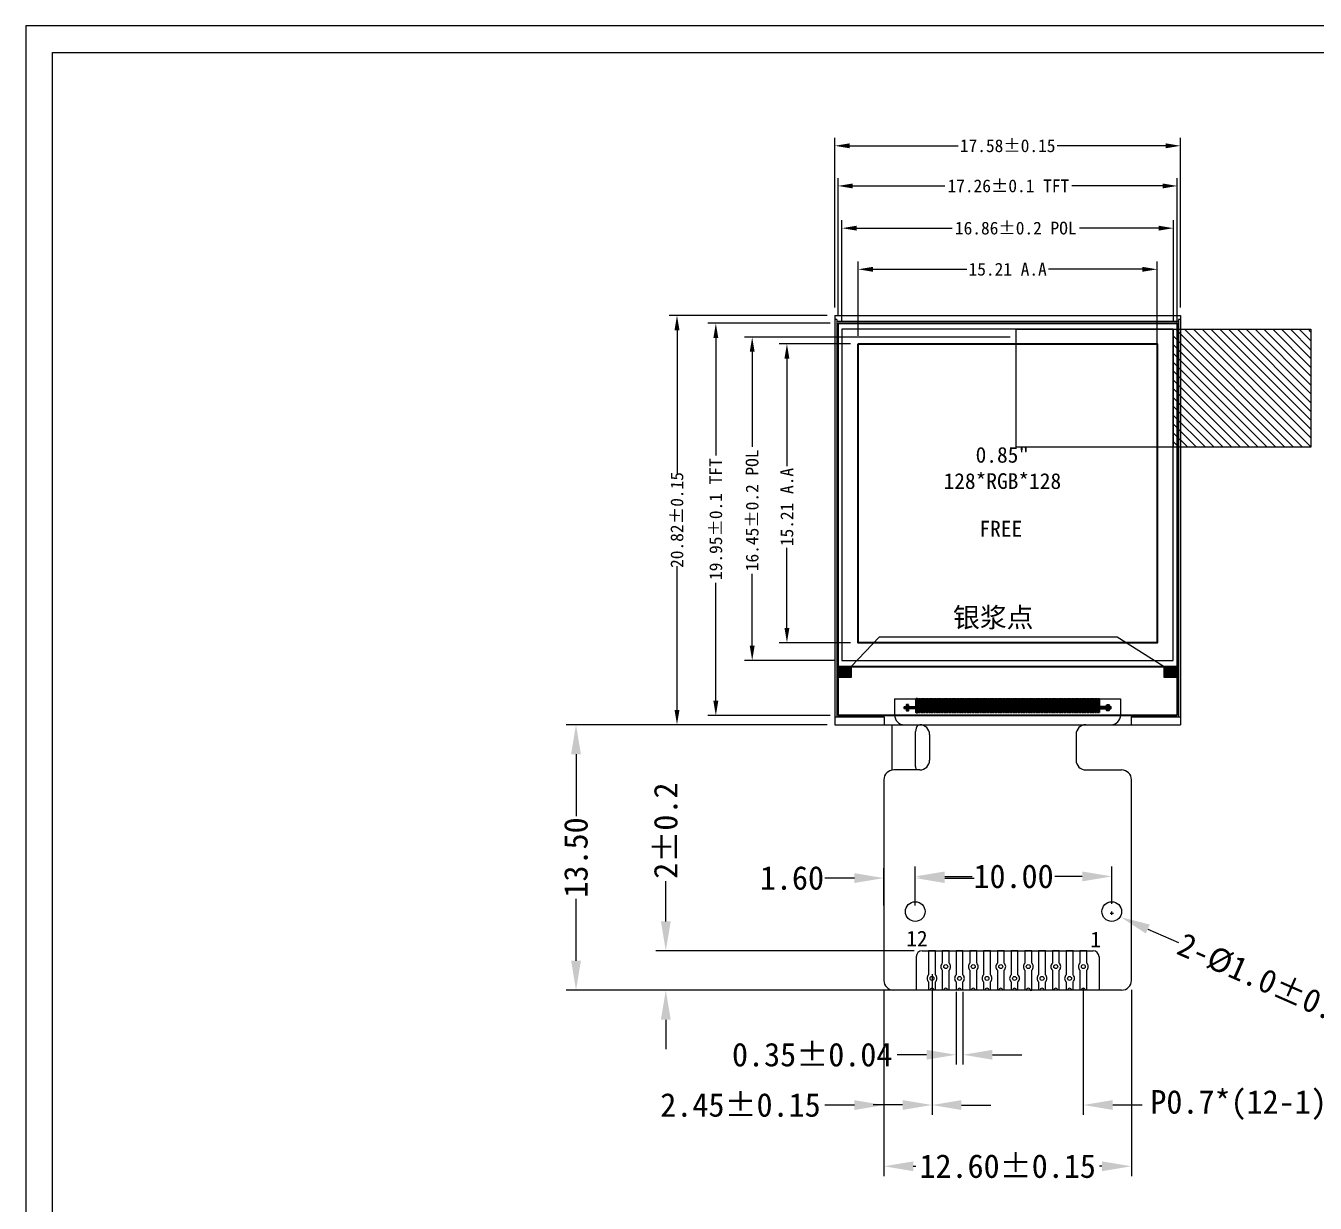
# Model space of a CAD drawing. Header units: millimetres. Extents: x 1551 to 1715, y -93 to 16.
# Drawn here: x 1551.4 to 1617, y -44.2 to 15.7 of the extents above; entities that cross this region are included whole.
import ezdxf

# ---------------------------------------------------------------- set-up
doc = ezdxf.new("R2010")
doc.units = ezdxf.units.MM
for name, color, linetype, lineweight in [('BEZEL', 4, 'Continuous', 20), ('FPC', 40, 'Continuous', 20), ('OBJ-DIM', 2, 'Continuous', 15)]:
    doc.layers.add(name, color=color, linetype=linetype, lineweight=lineweight)
doc.layers.add('DIM', color=120, linetype='Continuous')
doc.layers.add('Frame', color=7, linetype='Continuous')
doc.styles.add('宋体', font='')
doc.styles.get('宋体').set_extended_font_data('SimSun')
doc.dimstyles.new('ISO-25$0', dxfattribs={"dimscale": 0.5, "dimtxt": 2, "dimasz": 2, "dimexe": 0.8, "dimexo": 0.8, "dimtad": 0, "dimrnd": 0.01, "dimzin": 9, "dimdsep": 46, "dimtxsty": 'Standard', "dimcen": 2.5, "dimadec": 0, "dimazin": 2, "dimtfac": 1, "dimtofl": 0, "dimtmove": 0, "dimatfit": 0, "dimfxl": 1, "dimlwd": 13, "dimlwe": 13, "dimarcsym": 0})
doc.dimstyles.new('标准', dxfattribs={"dimtxt": 1.8, "dimasz": 1.5, "dimexe": 0.5, "dimexo": 0.4, "dimgap": 0.1, "dimtad": 1, "dimzin": 1, "dimdsep": 46, "dimtxsty": '宋体', "dimblk": 'CLOSEDBLANK', "dimcen": 0.09, "dimclrd": 96, "dimclre": 96, "dimclrt": 3, "dimadec": 0, "dimazin": 0, "dimtfac": 1, "dimtofl": 0, "dimtmove": 0, "dimatfit": 1, "dimldrblk": 'CLOSEDBLANK', "dimfxl": 1, "dimtolj": 1, "dimlwd": 0, "dimlwe": 0, "dimarcsym": 0})

# ---------------------------------------------------------------- blocks, each defined once
blk = doc.blocks.new('*D1')
at = {"lineweight": 13, "transparency": 16777216}
for p, q in [((1592.282, 0.541), (1586.063, 0.541)), ((1592.282, -19.409), (1586.063, -19.409))]:
    blk.add_line(p, q, dxfattribs=at)
at = {"lineweight": 0, "transparency": 16777216}
for p, q in [((1586.463, -0.209), (1586.463, -6.186)), ((1586.463, -18.659), (1586.463, -12.655))]:
    blk.add_line(p, q, dxfattribs=at)
at = {"transparency": 16777216}
for points in [[(1586.588, -0.209), (1586.338, -0.209), (1586.463, 0.541)], [(1586.338, -18.659), (1586.588, -18.659), (1586.463, -19.409)]]:
    blk.add_solid(points, dxfattribs=at)
at = {"layer": 'DEFPOINTS', "color": 0, "transparency": 16777216}
for p in [(1592.682, 0.541), (1586.463, -19.409), (1592.682, -19.409)]:
    blk.add_point(p, dxfattribs=at)
at = {"lineweight": 0, "transparency": 16777216, "insert": (1586.463, -9.42), "char_height": 0.65, "attachment_point": 5, "rotation": 90, "style": '宋体'}
blk.add_mtext('19.95%%P0.1 TFT', dxfattribs=at)
blk = doc.blocks.new('*D2')
at = {"lineweight": 13, "transparency": 16777216}
for p, q in [((1592.682, 0.941), (1592.682, 7.928)), ((1609.942, 0.541), (1609.942, 7.928))]:
    blk.add_line(p, q, dxfattribs=at)
at = {"lineweight": 0, "transparency": 16777216}
for p, q in [((1593.432, 7.528), (1598.112, 7.528)), ((1609.192, 7.528), (1604.581, 7.528))]:
    blk.add_line(p, q, dxfattribs=at)
at = {"transparency": 16777216}
for points in [[(1593.432, 7.653), (1593.432, 7.403), (1592.682, 7.528)], [(1609.192, 7.403), (1609.192, 7.653), (1609.942, 7.528)]]:
    blk.add_solid(points, dxfattribs=at)
at = {"layer": 'DEFPOINTS', "color": 0, "transparency": 16777216}
for p in [(1609.942, 7.528), (1592.682, 0.541), (1609.942, 0.141)]:
    blk.add_point(p, dxfattribs=at)
at = {"lineweight": 0, "transparency": 16777216, "insert": (1601.346, 7.528), "char_height": 0.65, "attachment_point": 5, "style": '宋体'}
blk.add_mtext('17.26%%P0.1 TFT', dxfattribs=at)
blk = doc.blocks.new('*D5')
at = {"lineweight": 13, "transparency": 16777216}
for p, q in [((1592.882, 0.641), (1592.882, 5.779)), ((1609.742, 0.641), (1609.742, 5.779))]:
    blk.add_line(p, q, dxfattribs=at)
at = {"lineweight": 0, "transparency": 16777216}
for p, q in [((1593.632, 5.379), (1598.488, 5.379)), ((1608.992, 5.379), (1604.961, 5.379))]:
    blk.add_line(p, q, dxfattribs=at)
at = {"transparency": 16777216}
for points in [[(1593.632, 5.504), (1593.632, 5.254), (1592.882, 5.379)], [(1608.992, 5.254), (1608.992, 5.504), (1609.742, 5.379)]]:
    blk.add_solid(points, dxfattribs=at)
at = {"layer": 'DEFPOINTS', "color": 0, "transparency": 16777216}
for p in [(1609.742, 5.379), (1592.882, 0.241), (1609.742, 0.241)]:
    blk.add_point(p, dxfattribs=at)
at = {"lineweight": 0, "transparency": 16777216, "insert": (1601.724, 5.379), "char_height": 0.65, "attachment_point": 5, "style": '宋体'}
blk.add_mtext('16.86%%p0.2 POL', dxfattribs=at)
blk = doc.blocks.new('*D6')
at = {"lineweight": 13, "transparency": 16777216}
for p, q in [((1601.446, -0.159), (1587.913, -0.159)), ((1592.482, -16.609), (1587.913, -16.609))]:
    blk.add_line(p, q, dxfattribs=at)
at = {"lineweight": 0, "transparency": 16777216}
for p, q in [((1588.313, -0.909), (1588.313, -5.737)), ((1588.313, -15.859), (1588.313, -12.21))]:
    blk.add_line(p, q, dxfattribs=at)
at = {"transparency": 16777216}
for points in [[(1588.438, -0.909), (1588.188, -0.909), (1588.313, -0.159)], [(1588.188, -15.859), (1588.438, -15.859), (1588.313, -16.609)]]:
    blk.add_solid(points, dxfattribs=at)
at = {"layer": 'DEFPOINTS', "color": 0, "transparency": 16777216}
for p in [(1601.846, -0.159), (1588.313, -16.609), (1592.882, -16.609)]:
    blk.add_point(p, dxfattribs=at)
at = {"lineweight": 0, "transparency": 16777216, "insert": (1588.313, -8.973), "char_height": 0.65, "attachment_point": 5, "rotation": 90, "style": '宋体'}
blk.add_mtext('16.45%%P0.2 POL', dxfattribs=at)
blk = doc.blocks.new('*D8')
at = {"lineweight": 13, "transparency": 16777216}
for p, q in [((1593.308, -0.503), (1589.681, -0.503)), ((1593.308, -15.709), (1589.681, -15.709))]:
    blk.add_line(p, q, dxfattribs=at)
at = {"lineweight": 0, "transparency": 16777216}
for p, q in [((1590.081, -1.253), (1590.081, -6.725)), ((1590.081, -14.959), (1590.081, -10.884))]:
    blk.add_line(p, q, dxfattribs=at)
at = {"transparency": 16777216}
for points in [[(1590.206, -1.253), (1589.956, -1.253), (1590.081, -0.503)], [(1589.956, -14.959), (1590.206, -14.959), (1590.081, -15.709)]]:
    blk.add_solid(points, dxfattribs=at)
at = {"layer": 'DEFPOINTS', "color": 0, "transparency": 16777216}
for p in [(1590.081, -0.503), (1593.708, -0.503), (1593.708, -15.709)]:
    blk.add_point(p, dxfattribs=at)
at = {"lineweight": 0, "transparency": 16777216, "insert": (1590.081, -8.804), "char_height": 0.65, "attachment_point": 5, "rotation": 90, "style": '宋体'}
blk.add_mtext('15.21 A.A', dxfattribs=at)
blk = doc.blocks.new('*D9')
at = {"lineweight": 13, "transparency": 16777216}
for p, q in [((1593.708, -0.103), (1593.708, 3.687)), ((1608.915, -0.503), (1608.915, 3.687))]:
    blk.add_line(p, q, dxfattribs=at)
at = {"lineweight": 0, "transparency": 16777216}
for p, q in [((1594.458, 3.287), (1599.232, 3.287)), ((1608.165, 3.287), (1603.392, 3.287))]:
    blk.add_line(p, q, dxfattribs=at)
at = {"transparency": 16777216}
for points in [[(1594.458, 3.412), (1594.458, 3.162), (1593.708, 3.287)], [(1608.165, 3.162), (1608.165, 3.412), (1608.915, 3.287)]]:
    blk.add_solid(points, dxfattribs=at)
at = {"layer": 'DEFPOINTS', "color": 0, "transparency": 16777216}
for p in [(1608.915, 3.287), (1593.708, -0.503), (1608.915, -0.903)]:
    blk.add_point(p, dxfattribs=at)
at = {"lineweight": 0, "transparency": 16777216, "insert": (1601.312, 3.287), "char_height": 0.65, "attachment_point": 5, "style": '宋体'}
blk.add_mtext('15.21 A.A', dxfattribs=at)
blk = doc.blocks.new('*D26')
at = {"lineweight": 13, "transparency": 16777216}
for p, q in [((1592.522, 1.341), (1592.522, 9.969)), ((1610.102, 1.341), (1610.102, 9.969))]:
    blk.add_line(p, q, dxfattribs=at)
at = {"lineweight": 0, "transparency": 16777216}
for p, q in [((1593.272, 9.569), (1598.787, 9.569)), ((1609.352, 9.569), (1603.836, 9.569))]:
    blk.add_line(p, q, dxfattribs=at)
at = {"transparency": 16777216}
for points in [[(1593.272, 9.694), (1593.272, 9.444), (1592.522, 9.569)], [(1609.352, 9.444), (1609.352, 9.694), (1610.102, 9.569)]]:
    blk.add_solid(points, dxfattribs=at)
at = {"layer": 'DEFPOINTS', "color": 0, "transparency": 16777216}
for p in [(1610.102, 9.569), (1592.522, 0.941), (1610.102, 0.941)]:
    blk.add_point(p, dxfattribs=at)
at = {"lineweight": 0, "transparency": 16777216, "insert": (1601.312, 9.569), "char_height": 0.65, "attachment_point": 5, "style": '宋体'}
blk.add_mtext('17.58%%P0.15', dxfattribs=at)
blk = doc.blocks.new('*D27')
at = {"lineweight": 13, "transparency": 16777216}
for p, q in [((1592.122, 0.941), (1584.087, 0.941)), ((1592.122, -19.879), (1584.087, -19.879))]:
    blk.add_line(p, q, dxfattribs=at)
at = {"lineweight": 0, "transparency": 16777216}
for p, q in [((1584.487, 0.191), (1584.487, -7.126)), ((1584.487, -19.129), (1584.487, -11.812))]:
    blk.add_line(p, q, dxfattribs=at)
at = {"transparency": 16777216}
for points in [[(1584.612, 0.191), (1584.362, 0.191), (1584.487, 0.941)], [(1584.362, -19.129), (1584.612, -19.129), (1584.487, -19.879)]]:
    blk.add_solid(points, dxfattribs=at)
at = {"layer": 'DEFPOINTS', "color": 0, "transparency": 16777216}
for p in [(1592.522, 0.941), (1584.487, -19.879), (1592.522, -19.879)]:
    blk.add_point(p, dxfattribs=at)
at = {"lineweight": 0, "transparency": 16777216, "insert": (1584.487, -9.469), "char_height": 0.65, "attachment_point": 5, "rotation": 90, "style": '宋体'}
blk.add_mtext('20.82{\\Ftxt|c0;\\Q3;%%P0.15}', dxfattribs=at)
blk = doc.blocks.new('A$C2CD672AE')
at = {"color": 6}
blk.add_lwpolyline([(1.027, 18.906), (16.233, 18.906), (16.233, 3.7), (1.027, 3.7)], close=True, dxfattribs=at)
for points in [[(4.05, 0.15), (3.98, 0.15), (3.98, 0.85), (4.05, 0.85)], [(3.98, 0.15), (4.05, 0.15), (4.05, 0.85), (3.98, 0.85)], [(4.18, 0.15), (4.11, 0.15), (4.11, 0.85), (4.18, 0.85)], [(4.31, 0.15), (4.24, 0.15), (4.24, 0.85), (4.31, 0.85)], [(4.44, 0.15), (4.37, 0.15), (4.37, 0.85), (4.44, 0.85)], [(4.57, 0.15), (4.5, 0.15), (4.5, 0.85), (4.57, 0.85)], [(4.7, 0.15), (4.63, 0.15), (4.63, 0.85), (4.7, 0.85)], [(4.83, 0.15), (4.76, 0.15), (4.76, 0.85), (4.83, 0.85)], [(4.96, 0.15), (4.89, 0.15), (4.89, 0.85), (4.96, 0.85)], [(5.09, 0.15), (5.02, 0.15), (5.02, 0.85), (5.09, 0.85)], [(5.22, 0.15), (5.15, 0.15), (5.15, 0.85), (5.22, 0.85)], [(5.35, 0.15), (5.28, 0.15), (5.28, 0.85), (5.35, 0.85)], [(5.48, 0.15), (5.41, 0.15), (5.41, 0.85), (5.48, 0.85)], [(5.61, 0.15), (5.54, 0.15), (5.54, 0.85), (5.61, 0.85)], [(5.74, 0.15), (5.67, 0.15), (5.67, 0.85), (5.74, 0.85)], [(5.87, 0.15), (5.8, 0.15), (5.8, 0.85), (5.87, 0.85)], [(6, 0.15), (5.93, 0.15), (5.93, 0.85), (6, 0.85)], [(6.13, 0.15), (6.06, 0.15), (6.06, 0.85), (6.13, 0.85)], [(6.26, 0.15), (6.19, 0.15), (6.19, 0.85), (6.26, 0.85)], [(6.39, 0.15), (6.32, 0.15), (6.32, 0.85), (6.39, 0.85)], [(6.52, 0.15), (6.45, 0.15), (6.45, 0.85), (6.52, 0.85)], [(6.65, 0.15), (6.58, 0.15), (6.58, 0.85), (6.65, 0.85)], [(6.78, 0.15), (6.71, 0.15), (6.71, 0.85), (6.78, 0.85)], [(6.91, 0.15), (6.84, 0.15), (6.84, 0.85), (6.91, 0.85)], [(7.04, 0.15), (6.97, 0.15), (6.97, 0.85), (7.04, 0.85)], [(7.17, 0.15), (7.1, 0.15), (7.1, 0.85), (7.17, 0.85)], [(7.3, 0.15), (7.23, 0.15), (7.23, 0.85), (7.3, 0.85)], [(7.43, 0.15), (7.36, 0.15), (7.36, 0.85), (7.43, 0.85)], [(7.56, 0.15), (7.49, 0.15), (7.49, 0.85), (7.56, 0.85)], [(7.69, 0.15), (7.62, 0.15), (7.62, 0.85), (7.69, 0.85)], [(7.82, 0.15), (7.75, 0.15), (7.75, 0.85), (7.82, 0.85)], [(7.95, 0.15), (7.88, 0.15), (7.88, 0.85), (7.95, 0.85)], [(8.08, 0.15), (8.01, 0.15), (8.01, 0.85), (8.08, 0.85)], [(8.21, 0.15), (8.14, 0.15), (8.14, 0.85), (8.21, 0.85)], [(8.34, 0.15), (8.27, 0.15), (8.27, 0.85), (8.34, 0.85)], [(8.47, 0.15), (8.4, 0.15), (8.4, 0.85), (8.47, 0.85)], [(8.6, 0.15), (8.53, 0.15), (8.53, 0.85), (8.6, 0.85)], [(8.73, 0.15), (8.66, 0.15), (8.66, 0.85), (8.73, 0.85)], [(8.86, 0.15), (8.79, 0.15), (8.79, 0.85), (8.86, 0.85)], [(8.99, 0.15), (8.92, 0.15), (8.92, 0.85), (8.99, 0.85)], [(9.12, 0.15), (9.05, 0.15), (9.05, 0.85), (9.12, 0.85)], [(9.25, 0.15), (9.18, 0.15), (9.18, 0.85), (9.25, 0.85)], [(9.38, 0.15), (9.31, 0.15), (9.31, 0.85), (9.38, 0.85)], [(9.51, 0.15), (9.44, 0.15), (9.44, 0.85), (9.51, 0.85)], [(9.64, 0.15), (9.57, 0.15), (9.57, 0.85), (9.64, 0.85)], [(9.77, 0.15), (9.7, 0.15), (9.7, 0.85), (9.77, 0.85)], [(9.9, 0.15), (9.83, 0.15), (9.83, 0.85), (9.9, 0.85)], [(10.03, 0.15), (9.96, 0.15), (9.96, 0.85), (10.03, 0.85)], [(10.16, 0.15), (10.09, 0.15), (10.09, 0.85), (10.16, 0.85)], [(10.29, 0.15), (10.22, 0.15), (10.22, 0.85), (10.29, 0.85)], [(10.42, 0.15), (10.35, 0.15), (10.35, 0.85), (10.42, 0.85)], [(10.55, 0.15), (10.48, 0.15), (10.48, 0.85), (10.55, 0.85)], [(10.68, 0.15), (10.61, 0.15), (10.61, 0.85), (10.68, 0.85)], [(10.81, 0.15), (10.74, 0.15), (10.74, 0.85), (10.81, 0.85)], [(10.94, 0.15), (10.87, 0.15), (10.87, 0.85), (10.94, 0.85)], [(11.07, 0.15), (11, 0.15), (11, 0.85), (11.07, 0.85)], [(11.2, 0.15), (11.13, 0.15), (11.13, 0.85), (11.2, 0.85)], [(11.33, 0.15), (11.26, 0.15), (11.26, 0.85), (11.33, 0.85)], [(11.46, 0.15), (11.39, 0.15), (11.39, 0.85), (11.46, 0.85)], [(11.59, 0.15), (11.52, 0.15), (11.52, 0.85), (11.59, 0.85)], [(11.72, 0.15), (11.65, 0.15), (11.65, 0.85), (11.72, 0.85)], [(11.85, 0.15), (11.78, 0.15), (11.78, 0.85), (11.85, 0.85)], [(11.98, 0.15), (11.91, 0.15), (11.91, 0.85), (11.98, 0.85)], [(12.11, 0.15), (12.04, 0.15), (12.04, 0.85), (12.11, 0.85)], [(12.24, 0.15), (12.17, 0.15), (12.17, 0.85), (12.24, 0.85)], [(12.37, 0.15), (12.3, 0.15), (12.3, 0.85), (12.37, 0.85)], [(12.5, 0.15), (12.43, 0.15), (12.43, 0.85), (12.5, 0.85)], [(12.63, 0.15), (12.56, 0.15), (12.56, 0.85), (12.63, 0.85)], [(12.76, 0.15), (12.69, 0.15), (12.69, 0.85), (12.76, 0.85)], [(12.89, 0.15), (12.82, 0.15), (12.82, 0.85), (12.89, 0.85)], [(13.02, 0.15), (12.95, 0.15), (12.95, 0.85), (13.02, 0.85)], [(13.15, 0.15), (13.08, 0.15), (13.08, 0.85), (13.15, 0.85)], [(13.28, 0.15), (13.21, 0.15), (13.21, 0.85), (13.28, 0.85)], [(3.98, 0.35), (3.38, 0.35), (3.38, 0.45), (3.98, 0.45)], [(3.58, 0.55), (3.48, 0.55), (3.48, 0.25), (3.58, 0.25)], [(13.28, 0.35), (13.88, 0.35), (13.88, 0.45), (13.28, 0.45)], [(13.68, 0.55), (13.78, 0.55), (13.78, 0.25), (13.68, 0.25)]]:
    blk.add_lwpolyline(points, close=True)
at = {"layer": 'DIM'}
for p, q in [((0, 19.95), (17.26, 19.95)), ((0, 0), (0, 19.95)), ((17.26, 19.95), (17.26, 0)), ((0, 2.5), (17.26, 2.5)), ((17.26, 0), (0, 0))]:
    blk.add_line(p, q, dxfattribs=at)
at = {"color": 4, "char_height": 2, "attachment_point": 1, "style": '宋体'}
for s, insert, width in [('{\\H0.4x;   0.85" \\P128*RGB*128}', (5.367, 13.66), 8.19158), ('{\\H0.4x;FREE}', (7.193, 9.904), 3.13993)]:
    blk.add_mtext(s, dxfattribs=dict(at, insert=insert, width=width))
blk = doc.blocks.new('*D29')
at = {"lineweight": 0, "transparency": 16777216}
for p, q in [((1595.012, -33.364), (1595.012, -42.836)), ((1607.612, -33.364), (1607.612, -42.836)), ((1596.512, -42.336), (1596.643, -42.336)), ((1606.112, -42.336), (1605.98, -42.336))]:
    blk.add_line(p, q, dxfattribs=at)
at = {"transparency": 16777216}
for points in [[(1596.512, -42.086), (1596.512, -42.586), (1595.012, -42.336)], [(1606.112, -42.586), (1606.112, -42.086), (1607.612, -42.336)]]:
    blk.add_solid(points, dxfattribs=at)
at = {"layer": 'DEFPOINTS', "color": 0, "transparency": 16777216}
for p in [(1595.012, -32.964), (1607.612, -32.964), (1607.612, -42.336)]:
    blk.add_point(p, dxfattribs=at)
at = {"lineweight": 0, "transparency": 16777216, "insert": (1601.312, -42.336), "char_height": 1.2, "attachment_point": 5, "style": '宋体'}
blk.add_mtext('\\A1;12.60%%p0.15', dxfattribs=at)
blk = doc.blocks.new('_ClosedBlank')
at = {"color": 0, "linetype": 'ByBlock', "lineweight": -2}
for p, q in [((-1, 0.167), (0, 0)), ((-1, 0.167), (-1, -0.167)), ((0, 0), (-1, -0.167))]:
    blk.add_line(p, q, dxfattribs=at)
blk = doc.blocks.new('*D30')
at = {"lineweight": 0, "transparency": 16777216}
for p, q in [((1595.012, -33.364), (1595.012, -39.723)), ((1597.462, -33.264), (1597.462, -39.723)), ((1593.512, -39.223), (1592.012, -39.223)), ((1598.962, -39.223), (1600.462, -39.223))]:
    blk.add_line(p, q, dxfattribs=at)
at = {"transparency": 16777216}
for points in [[(1593.512, -39.473), (1593.512, -38.973), (1595.012, -39.223)], [(1598.962, -38.973), (1598.962, -39.473), (1597.462, -39.223)]]:
    blk.add_solid(points, dxfattribs=at)
at = {"layer": 'DEFPOINTS', "color": 0, "transparency": 16777216}
for p in [(1595.012, -32.964), (1597.462, -32.864), (1597.462, -39.223)]:
    blk.add_point(p, dxfattribs=at)
at = {"lineweight": 0, "transparency": 16777216, "insert": (1587.718, -39.223), "char_height": 1.2, "attachment_point": 5, "style": '宋体'}
blk.add_mtext('\\A1;2.45%%p0.15', dxfattribs=at)
blk = doc.blocks.new('*D31')
at = {"lineweight": 0, "transparency": 16777216}
for p, q in [((1598.687, -33.464), (1598.687, -37.164)), ((1599.037, -33.464), (1599.037, -37.164)), ((1597.187, -36.664), (1595.687, -36.664)), ((1600.537, -36.664), (1602.037, -36.664))]:
    blk.add_line(p, q, dxfattribs=at)
at = {"transparency": 16777216}
for points in [[(1597.187, -36.914), (1597.187, -36.414), (1598.687, -36.664)], [(1600.537, -36.414), (1600.537, -36.914), (1599.037, -36.664)]]:
    blk.add_solid(points, dxfattribs=at)
at = {"layer": 'DEFPOINTS', "color": 0, "transparency": 16777216}
for p in [(1598.687, -33.064), (1599.037, -33.064), (1599.037, -36.664)]:
    blk.add_point(p, dxfattribs=at)
at = {"lineweight": 0, "transparency": 16777216, "insert": (1591.367, -36.664), "char_height": 1.2, "attachment_point": 5, "style": '宋体'}
blk.add_mtext('\\A1;0.35%%p0.04', dxfattribs=at)
blk = doc.blocks.new('*D32')
at = {"color": 4, "lineweight": 0, "transparency": 16777216}
for p, q in [((1606.521, -29.464), (1606.701, -29.464)), ((1606.611, -29.554), (1606.611, -29.374))]:
    blk.add_line(p, q, dxfattribs=at)
at = {"lineweight": 0, "transparency": 16777216}
blk.add_line((1608.443, -30.268), (1610.012, -30.957), dxfattribs=at)
at = {"transparency": 16777216}
blk.add_solid([(1608.543, -30.039), (1608.342, -30.497), (1607.069, -29.665)], dxfattribs=at)
at = {"layer": 'DEFPOINTS', "color": 0, "transparency": 16777216}
for p in [(1606.153, -29.263), (1607.069, -29.665)]:
    blk.add_point(p, dxfattribs=at)
at = {"lineweight": 0, "transparency": 16777216, "insert": (1614.73, -33.027), "char_height": 1.2, "attachment_point": 5, "rotation": 336.30486, "style": '宋体'}
blk.add_mtext('\\A1;2-%%c1.0%%p0.05', dxfattribs=at)
blk = doc.blocks.new('*D33')
at = {"lineweight": 0, "transparency": 16777216}
for p, q in [((1597.462, -32.564), (1597.462, -39.719)), ((1605.162, -33.264), (1605.162, -39.719)), ((1595.962, -39.219), (1594.462, -39.219)), ((1606.662, -39.219), (1608.162, -39.219))]:
    blk.add_line(p, q, dxfattribs=at)
at = {"transparency": 16777216}
for points in [[(1595.962, -39.469), (1595.962, -38.969), (1597.462, -39.219)], [(1606.662, -38.969), (1606.662, -39.469), (1605.162, -39.219)]]:
    blk.add_solid(points, dxfattribs=at)
at = {"layer": 'DEFPOINTS', "color": 0, "transparency": 16777216}
for p in [(1597.462, -32.164), (1605.162, -32.864), (1605.162, -39.219)]:
    blk.add_point(p, dxfattribs=at)
at = {"lineweight": 0, "transparency": 16777216, "insert": (1616.735, -39.219), "char_height": 1.2, "attachment_point": 5, "style": '宋体'}
blk.add_mtext('\\A1;P0.7*(12-1)=7.7%%p0.1', dxfattribs=at)
blk = doc.blocks.new('*D34')
at = {"lineweight": 0, "transparency": 16777216}
for p, q in [((1596.611, -28.979), (1596.611, -27.092)), ((1606.611, -28.979), (1606.611, -27.092)), ((1598.111, -27.592), (1599.507, -27.592)), ((1605.111, -27.592), (1603.716, -27.592))]:
    blk.add_line(p, q, dxfattribs=at)
at = {"transparency": 16777216}
for points in [[(1598.111, -27.342), (1598.111, -27.842), (1596.611, -27.592)], [(1605.111, -27.842), (1605.111, -27.342), (1606.611, -27.592)]]:
    blk.add_solid(points, dxfattribs=at)
at = {"layer": 'DEFPOINTS', "color": 0, "transparency": 16777216}
for p in [(1606.611, -27.592), (1596.611, -29.379), (1606.611, -29.379)]:
    blk.add_point(p, dxfattribs=at)
at = {"lineweight": 0, "transparency": 16777216, "insert": (1601.611, -27.592), "char_height": 1.2, "attachment_point": 5, "style": '宋体'}
blk.add_mtext('\\A1;10.00', dxfattribs=at)
blk = doc.blocks.new('*D35')
at = {"lineweight": 0, "transparency": 16777216}
for p, q in [((1595.012, -29.064), (1595.012, -27.177)), ((1596.611, -29.064), (1596.611, -27.177)), ((1593.512, -27.677), (1592.012, -27.677)), ((1598.111, -27.677), (1599.611, -27.677))]:
    blk.add_line(p, q, dxfattribs=at)
at = {"transparency": 16777216}
for points in [[(1593.512, -27.927), (1593.512, -27.427), (1595.012, -27.677)], [(1598.111, -27.427), (1598.111, -27.927), (1596.611, -27.677)]]:
    blk.add_solid(points, dxfattribs=at)
at = {"layer": 'DEFPOINTS', "color": 0, "transparency": 16777216}
for p in [(1595.012, -27.677), (1595.012, -29.464), (1596.611, -29.464)]:
    blk.add_point(p, dxfattribs=at)
at = {"lineweight": 0, "transparency": 16777216, "insert": (1590.336, -27.677), "char_height": 1.2, "attachment_point": 5, "style": '宋体'}
blk.add_mtext('\\A1;1.60', dxfattribs=at)
blk = doc.blocks.new('*D36')
at = {"lineweight": 0, "transparency": 16777216}
for p, q in [((1583.918, -29.879), (1583.918, -27.842)), ((1596.562, -31.379), (1583.418, -31.379)), ((1596.562, -33.379), (1583.418, -33.379)), ((1583.918, -34.879), (1583.918, -36.379))]:
    blk.add_line(p, q, dxfattribs=at)
at = {"transparency": 16777216}
for points in [[(1583.668, -29.879), (1584.168, -29.879), (1583.918, -31.379)], [(1584.168, -34.879), (1583.668, -34.879), (1583.918, -33.379)]]:
    blk.add_solid(points, dxfattribs=at)
at = {"layer": 'DEFPOINTS', "color": 0, "transparency": 16777216}
for p in [(1596.962, -31.379), (1583.918, -33.379), (1596.962, -33.379)]:
    blk.add_point(p, dxfattribs=at)
at = {"lineweight": 0, "transparency": 16777216, "insert": (1583.918, -25.265), "char_height": 1.2, "attachment_point": 5, "rotation": 90, "style": '宋体'}
blk.add_mtext('\\A1;2±0.2', dxfattribs=at)
blk = doc.blocks.new('*D37')
at = {"lineweight": 0, "transparency": 16777216}
for p, q in [((1592.122, -19.879), (1578.848, -19.879)), ((1579.348, -21.379), (1579.348, -24.525)), ((1579.348, -31.879), (1579.348, -28.734)), ((1596.062, -33.379), (1578.848, -33.379))]:
    blk.add_line(p, q, dxfattribs=at)
at = {"transparency": 16777216}
for points in [[(1579.598, -21.379), (1579.098, -21.379), (1579.348, -19.879)], [(1579.098, -31.879), (1579.598, -31.879), (1579.348, -33.379)]]:
    blk.add_solid(points, dxfattribs=at)
at = {"layer": 'DEFPOINTS', "color": 0, "transparency": 16777216}
for p in [(1592.522, -19.879), (1579.348, -33.379), (1596.462, -33.379)]:
    blk.add_point(p, dxfattribs=at)
at = {"lineweight": 0, "transparency": 16777216, "insert": (1579.348, -26.629), "char_height": 1.2, "attachment_point": 5, "rotation": 90, "style": '宋体'}
blk.add_mtext('\\A1;13.50', dxfattribs=at)

msp = doc.modelspace()

# ---------------------------------------------------------------- hatches: boundary and pattern name
at = {"lineweight": 0}
h = msp.add_hatch(dxfattribs=at)
h.set_pattern_fill('ANSI31', color=2, scale=0.1, angle=90, style=0)
h.set_pattern_definition([(135, (28.94184, -11.03934), (-0.2245064, -0.2245064), [])])
h.paths.add_polyline_path([(1609.7416, -5.7593), (1616.7416, -5.7593), (1616.7416, 0.2407), (1609.7416, 0.2407)])
for points in [[(1593.3447, -16.909), (1592.6816, -16.909), (1592.6816, -17.4831), (1593.3447, -17.4831)], [(1609.9416, -16.909), (1609.2785, -16.909), (1609.2785, -17.4831), (1609.9416, -17.4831)]]:
    msp.add_hatch(color=256, dxfattribs=at).paths.add_polyline_path(points)

# ---------------------------------------------------------------- linework, layer by layer
for p, q in [((1592.5216, 0.9407), (1610.1016, 0.9407)), ((1610.0016, 0.6407), (1592.6216, 0.6407)), ((1601.7416, -5.7593), (1601.7416, 0.2407)), ((1609.7416, 0.2407), (1609.7416, -5.7593)), ((1616.7416, 0.2407), (1616.7416, -5.7593)), ((1616.7416, -5.7593), (1601.7416, -5.7593)), ((1593.3447, -16.909), (1594.7963, -15.4055)), ((1594.7963, -15.4055), (1606.8759, -15.4055)), ((1606.8759, -15.4055), (1609.2785, -16.909)), ((1609.2785, -16.909), (1605.3904, -16.909)), ((1592.5216, -19.4793), (1595.0216, -19.4793)), ((1592.5216, -19.4793), (1592.5216, -19.8793)), ((1595.0216, -19.4793), (1595.0216, -19.8793)), ((1607.6016, -19.4793), (1607.6016, -19.8793)), ((1607.6016, -19.4793), (1610.1016, -19.4793)), ((1610.1016, -19.4793), (1610.1016, -19.8793)), ((1592.5216, -19.8793), (1610.1016, -19.8793)), ((1596.1116, -33.3793), (1596.1116, -33.3793))]:
    msp.add_line(p, q, dxfattribs=at)
at = {"color": 4, "lineweight": 0}
for p, q in [((1592.5216, 0.9407), (1592.5216, 0.7407)), ((1610.1016, 0.9407), (1610.1016, 0.7407)), ((1601.7416, 0.2407), (1616.7416, 0.2407))]:
    msp.add_line(p, q, dxfattribs=at)
at = {"color": 32, "lineweight": 0}
for p, q in [((1595.5616, -18.559), (1607.0616, -18.559)), ((1595.5616, -18.559), (1595.5616, -19.3793)), ((1607.0616, -18.559), (1607.0616, -19.3793)), ((1596.0616, -19.8793), (1596.8421, -19.8793)), ((1605.2891, -19.8793), (1606.5616, -19.8793)), ((1597.3421, -20.3793), (1597.3421, -21.6793)), ((1604.7891, -20.3793), (1604.7891, -21.6793)), ((1596.8421, -22.1793), (1595.5116, -22.1793)), ((1605.2891, -22.1793), (1607.1116, -22.1793)), ((1595.0116, -22.6793), (1595.0116, -32.8793)), ((1607.6116, -32.8793), (1607.6116, -22.6793)), ((1607.1116, -33.3793), (1596.1116, -33.3793))]:
    msp.add_line(p, q, dxfattribs=at)
at = {"color": 30, "lineweight": 0}
for p, q in [((1596.9616, -31.3793), (1605.6616, -31.3793)), ((1596.6616, -31.6793), (1596.6616, -33.3793)), ((1605.9616, -31.6793), (1605.9616, -33.3793)), ((1596.4616, -33.3793), (1595.5116, -33.3793))]:
    msp.add_line(p, q, dxfattribs=at)
at = {"lineweight": 0}
for points in [[(1592.8816, -16.609), (1609.7416, -16.609), (1609.7416, 0.2407), (1592.8816, 0.2407)], [(1592.6816, -16.909), (1593.3447, -16.909), (1593.3447, -17.4831), (1592.6816, -17.4831)], [(1609.2785, -16.909), (1609.9416, -16.909), (1609.9416, -17.4831), (1609.2785, -17.4831)], [(1596.0616, -18.959), (1596.6616, -18.959), (1596.6616, -19.059), (1596.0616, -19.059)], [(1596.1616, -18.859), (1596.2616, -18.859), (1596.2616, -19.159), (1596.1616, -19.159)], [(1596.6641, -18.559), (1596.7291, -18.559), (1596.7291, -19.259), (1596.6641, -19.259)], [(1596.7941, -18.559), (1596.8591, -18.559), (1596.8591, -19.259), (1596.7941, -19.259)], [(1596.9241, -18.559), (1596.9891, -18.559), (1596.9891, -19.259), (1596.9241, -19.259)], [(1597.0541, -18.559), (1597.1191, -18.559), (1597.1191, -19.259), (1597.0541, -19.259)], [(1597.1841, -18.559), (1597.2491, -18.559), (1597.2491, -19.259), (1597.1841, -19.259)], [(1597.3141, -18.559), (1597.3791, -18.559), (1597.3791, -19.259), (1597.3141, -19.259)], [(1597.4441, -18.559), (1597.5091, -18.559), (1597.5091, -19.259), (1597.4441, -19.259)], [(1597.5741, -18.559), (1597.6391, -18.559), (1597.6391, -19.259), (1597.5741, -19.259)], [(1597.7041, -18.559), (1597.7691, -18.559), (1597.7691, -19.259), (1597.7041, -19.259)], [(1597.8341, -18.559), (1597.8991, -18.559), (1597.8991, -19.259), (1597.8341, -19.259)], [(1597.9641, -18.559), (1598.0291, -18.559), (1598.0291, -19.259), (1597.9641, -19.259)], [(1598.0941, -18.559), (1598.1591, -18.559), (1598.1591, -19.259), (1598.0941, -19.259)], [(1598.2241, -18.559), (1598.2891, -18.559), (1598.2891, -19.259), (1598.2241, -19.259)], [(1598.3541, -18.559), (1598.4191, -18.559), (1598.4191, -19.259), (1598.3541, -19.259)], [(1598.4841, -18.559), (1598.5491, -18.559), (1598.5491, -19.259), (1598.4841, -19.259)], [(1598.6141, -18.559), (1598.6791, -18.559), (1598.6791, -19.259), (1598.6141, -19.259)], [(1598.7441, -18.559), (1598.8091, -18.559), (1598.8091, -19.259), (1598.7441, -19.259)], [(1598.8741, -18.559), (1598.9391, -18.559), (1598.9391, -19.259), (1598.8741, -19.259)], [(1599.0041, -18.559), (1599.0691, -18.559), (1599.0691, -19.259), (1599.0041, -19.259)], [(1599.1341, -18.559), (1599.1991, -18.559), (1599.1991, -19.259), (1599.1341, -19.259)], [(1599.2641, -18.559), (1599.3291, -18.559), (1599.3291, -19.259), (1599.2641, -19.259)], [(1599.3941, -18.559), (1599.4591, -18.559), (1599.4591, -19.259), (1599.3941, -19.259)], [(1599.5241, -18.559), (1599.5891, -18.559), (1599.5891, -19.259), (1599.5241, -19.259)], [(1599.6541, -18.559), (1599.7191, -18.559), (1599.7191, -19.259), (1599.6541, -19.259)], [(1599.7841, -18.559), (1599.8491, -18.559), (1599.8491, -19.259), (1599.7841, -19.259)], [(1599.9141, -18.559), (1599.9791, -18.559), (1599.9791, -19.259), (1599.9141, -19.259)], [(1600.0441, -18.559), (1600.1091, -18.559), (1600.1091, -19.259), (1600.0441, -19.259)], [(1600.1741, -18.559), (1600.2391, -18.559), (1600.2391, -19.259), (1600.1741, -19.259)], [(1600.3041, -18.559), (1600.3691, -18.559), (1600.3691, -19.259), (1600.3041, -19.259)], [(1600.4341, -18.559), (1600.4991, -18.559), (1600.4991, -19.259), (1600.4341, -19.259)], [(1600.5641, -18.559), (1600.6291, -18.559), (1600.6291, -19.259), (1600.5641, -19.259)], [(1600.6941, -18.559), (1600.7591, -18.559), (1600.7591, -19.259), (1600.6941, -19.259)], [(1600.8241, -18.559), (1600.8891, -18.559), (1600.8891, -19.259), (1600.8241, -19.259)], [(1600.9541, -18.559), (1601.0191, -18.559), (1601.0191, -19.259), (1600.9541, -19.259)], [(1601.0841, -18.559), (1601.1491, -18.559), (1601.1491, -19.259), (1601.0841, -19.259)], [(1601.2141, -18.559), (1601.2791, -18.559), (1601.2791, -19.259), (1601.2141, -19.259)], [(1601.3441, -18.559), (1601.4091, -18.559), (1601.4091, -19.259), (1601.3441, -19.259)], [(1601.4741, -18.559), (1601.5391, -18.559), (1601.5391, -19.259), (1601.4741, -19.259)], [(1601.6041, -18.559), (1601.6691, -18.559), (1601.6691, -19.259), (1601.6041, -19.259)], [(1601.7341, -18.559), (1601.7991, -18.559), (1601.7991, -19.259), (1601.7341, -19.259)], [(1601.8641, -18.559), (1601.9291, -18.559), (1601.9291, -19.259), (1601.8641, -19.259)], [(1601.9941, -18.559), (1602.0591, -18.559), (1602.0591, -19.259), (1601.9941, -19.259)], [(1602.1241, -18.559), (1602.1891, -18.559), (1602.1891, -19.259), (1602.1241, -19.259)], [(1602.2541, -18.559), (1602.3191, -18.559), (1602.3191, -19.259), (1602.2541, -19.259)], [(1602.3841, -18.559), (1602.4491, -18.559), (1602.4491, -19.259), (1602.3841, -19.259)], [(1602.5141, -18.559), (1602.5791, -18.559), (1602.5791, -19.259), (1602.5141, -19.259)], [(1602.6441, -18.559), (1602.7091, -18.559), (1602.7091, -19.259), (1602.6441, -19.259)], [(1602.7741, -18.559), (1602.8391, -18.559), (1602.8391, -19.259), (1602.7741, -19.259)], [(1602.9041, -18.559), (1602.9691, -18.559), (1602.9691, -19.259), (1602.9041, -19.259)], [(1603.0341, -18.559), (1603.0991, -18.559), (1603.0991, -19.259), (1603.0341, -19.259)], [(1603.1641, -18.559), (1603.2291, -18.559), (1603.2291, -19.259), (1603.1641, -19.259)], [(1603.2941, -18.559), (1603.3591, -18.559), (1603.3591, -19.259), (1603.2941, -19.259)], [(1603.4241, -18.559), (1603.4891, -18.559), (1603.4891, -19.259), (1603.4241, -19.259)], [(1603.5541, -18.559), (1603.6191, -18.559), (1603.6191, -19.259), (1603.5541, -19.259)], [(1603.6841, -18.559), (1603.7491, -18.559), (1603.7491, -19.259), (1603.6841, -19.259)], [(1603.8141, -18.559), (1603.8791, -18.559), (1603.8791, -19.259), (1603.8141, -19.259)], [(1603.9441, -18.559), (1604.0091, -18.559), (1604.0091, -19.259), (1603.9441, -19.259)], [(1604.0741, -18.559), (1604.1391, -18.559), (1604.1391, -19.259), (1604.0741, -19.259)], [(1604.2041, -18.559), (1604.2691, -18.559), (1604.2691, -19.259), (1604.2041, -19.259)], [(1604.3341, -18.559), (1604.3991, -18.559), (1604.3991, -19.259), (1604.3341, -19.259)], [(1604.4641, -18.559), (1604.5291, -18.559), (1604.5291, -19.259), (1604.4641, -19.259)], [(1604.5941, -18.559), (1604.6591, -18.559), (1604.6591, -19.259), (1604.5941, -19.259)], [(1604.7241, -18.559), (1604.7891, -18.559), (1604.7891, -19.259), (1604.7241, -19.259)], [(1604.8541, -18.559), (1604.9191, -18.559), (1604.9191, -19.259), (1604.8541, -19.259)], [(1604.9841, -18.559), (1605.0491, -18.559), (1605.0491, -19.259), (1604.9841, -19.259)], [(1605.1141, -18.559), (1605.1791, -18.559), (1605.1791, -19.259), (1605.1141, -19.259)], [(1605.2441, -18.559), (1605.3091, -18.559), (1605.3091, -19.259), (1605.2441, -19.259)], [(1605.3741, -18.559), (1605.4391, -18.559), (1605.4391, -19.259), (1605.3741, -19.259)], [(1605.5041, -18.559), (1605.5691, -18.559), (1605.5691, -19.259), (1605.5041, -19.259)], [(1605.6341, -18.559), (1605.6991, -18.559), (1605.6991, -19.259), (1605.6341, -19.259)], [(1605.7641, -18.559), (1605.8291, -18.559), (1605.8291, -19.259), (1605.7641, -19.259)], [(1605.8941, -18.559), (1605.9591, -18.559), (1605.9591, -19.259), (1605.8941, -19.259)], [(1605.9616, -19.059), (1606.5616, -19.059), (1606.5616, -18.959), (1605.9616, -18.959)], [(1606.3616, -18.859), (1606.4616, -18.859), (1606.4616, -19.159), (1606.3616, -19.159)]]:
    msp.add_lwpolyline(points, close=True, dxfattribs=at)
at = {"color": 32, "lineweight": 0}
for centre, start, end in [((1596.0616, -19.3793), 180, 270), ((1606.5616, -19.3793), 270, 0), ((1596.8421, -20.3793), 0, 90), ((1605.2891, -20.3793), 90, 180), ((1595.5116, -22.6793), 90, 180), ((1597.1256, -21.9983), 180, 201.226143), ((1596.8421, -21.6793), 270, 0), ((1605.2891, -21.6793), 180, 270), ((1607.1116, -22.6793), 0, 90), ((1595.5116, -32.8793), 180, 270), ((1607.1116, -32.8793), 270, 0)]:
    msp.add_arc(centre, 0.5, start, end, dxfattribs=at)
at = {"color": 30, "lineweight": 0}
for centre, start, end in [((1596.9616, -31.6793), 90, 180), ((1605.6616, -31.6793), 360, 90)]:
    msp.add_arc(centre, 0.3, start, end, dxfattribs=at)
at = {"layer": 'BEZEL', "lineweight": 0}
for p, q in [((1592.6216, 0.7407), (1592.5216, 0.7407)), ((1592.5216, 0.7407), (1592.5216, -19.4793)), ((1592.6216, 0.7407), (1592.6216, -19.4793)), ((1610.0016, 0.7407), (1610.0016, -19.4793)), ((1610.1016, 0.7407), (1610.0016, 0.7407)), ((1610.1016, 0.7407), (1610.1016, -19.4793))]:
    msp.add_line(p, q, dxfattribs=at)
at = {"layer": 'FPC', "lineweight": 0}
for p, q in [((1595.4256, -19.8793), (1595.4256, -22.1867)), ((1596.6256, -21.9983), (1596.6256, -20.2293))]:
    msp.add_line(p, q, dxfattribs=at)
at = {"layer": 'FPC', "color": 2, "lineweight": 0}
for p, q in [((1597.2866, -31.3793), (1597.2866, -32.6007)), ((1597.2866, -31.3793), (1597.2866, -31.3793)), ((1597.6366, -31.3793), (1597.2866, -31.3793)), ((1597.6366, -32.6007), (1597.6366, -31.3793)), ((1597.9866, -31.3793), (1597.9866, -32.0007)), ((1598.3366, -31.3793), (1597.9866, -31.3793)), ((1598.3366, -32.0007), (1598.3366, -31.3793)), ((1598.6866, -31.3793), (1598.6866, -32.6007)), ((1599.0366, -31.3793), (1598.6866, -31.3793)), ((1599.0366, -32.6007), (1599.0366, -31.3793)), ((1599.3866, -31.3793), (1599.3866, -32.0007)), ((1599.7366, -31.3793), (1599.3866, -31.3793)), ((1599.7366, -32.0007), (1599.7366, -31.3793)), ((1600.0866, -31.3793), (1600.0866, -32.6007)), ((1600.4366, -31.3793), (1600.0866, -31.3793)), ((1600.4366, -32.6007), (1600.4366, -31.3793)), ((1600.7866, -31.3793), (1600.7866, -32.0007)), ((1601.1366, -31.3793), (1600.7866, -31.3793)), ((1601.1366, -32.0007), (1601.1366, -31.3793)), ((1601.4866, -31.3793), (1601.4866, -32.6007)), ((1601.8366, -31.3793), (1601.4866, -31.3793)), ((1601.8366, -32.6007), (1601.8366, -31.3793)), ((1602.1866, -31.3793), (1602.1866, -32.0007)), ((1602.5366, -31.3793), (1602.1866, -31.3793)), ((1602.5366, -32.0007), (1602.5366, -31.3793)), ((1602.8866, -31.3793), (1602.8866, -32.6007)), ((1603.2366, -31.3793), (1602.8866, -31.3793)), ((1603.2366, -32.6007), (1603.2366, -31.3793)), ((1603.5866, -31.3793), (1603.5866, -32.0007)), ((1603.9366, -31.3793), (1603.5866, -31.3793)), ((1603.9366, -32.0007), (1603.9366, -31.3793)), ((1604.2866, -31.3793), (1604.2866, -32.6007)), ((1604.6366, -31.3793), (1604.2866, -31.3793)), ((1604.6366, -32.6007), (1604.6366, -31.3793)), ((1604.9866, -31.3793), (1604.9866, -32.0007)), ((1605.3366, -31.3793), (1604.9866, -31.3793)), ((1605.3366, -32.0007), (1605.3366, -31.3793)), ((1597.9866, -32.3578), (1597.9866, -33.3793)), ((1598.3366, -33.3793), (1598.3366, -32.3578)), ((1599.3866, -32.3578), (1599.3866, -33.3793)), ((1599.7366, -33.3793), (1599.7366, -32.3578)), ((1600.7866, -32.3578), (1600.7866, -33.3793)), ((1601.1366, -33.3793), (1601.1366, -32.3578)), ((1602.1866, -32.3578), (1602.1866, -33.3793)), ((1602.5366, -33.3793), (1602.5366, -32.3578)), ((1603.5866, -32.3578), (1603.5866, -33.3793)), ((1603.9366, -33.3793), (1603.9366, -32.3578)), ((1604.9866, -32.3578), (1604.9866, -33.3793)), ((1605.3366, -33.3793), (1605.3366, -32.3578)), ((1597.2866, -32.9578), (1597.2866, -33.3793)), ((1597.6366, -33.3793), (1597.6366, -32.9578)), ((1598.6866, -32.9578), (1598.6866, -33.3793)), ((1599.0366, -33.3793), (1599.0366, -32.9578)), ((1600.0866, -32.9578), (1600.0866, -33.3793)), ((1600.4366, -33.3793), (1600.4366, -32.9578)), ((1601.4866, -32.9578), (1601.4866, -33.3793)), ((1601.8366, -33.3793), (1601.8366, -32.9578)), ((1602.4616, -33.3793), (1602.5366, -33.3793)), ((1602.5366, -33.3793), (1602.5366, -33.3793)), ((1602.8866, -32.9578), (1602.8866, -33.3793)), ((1603.2366, -33.3793), (1603.2366, -32.9578)), ((1604.2866, -32.9578), (1604.2866, -33.3793)), ((1604.6366, -33.3793), (1604.6366, -32.9578))]:
    msp.add_line(p, q, dxfattribs=at)
at = {"layer": 'FPC', "lineweight": 0}
for points in [[(1598.6866, -31.3793), (1598.6866, -31.3793)], [(1600.0866, -31.3793), (1600.0866, -31.3793)], [(1601.4866, -31.3793), (1601.4866, -31.3793)], [(1602.8866, -31.3793), (1602.8866, -31.3793)], [(1604.2866, -31.3793), (1604.2866, -31.3793)]]:
    msp.add_lwpolyline(points, dxfattribs=at)
at = {"layer": 'FPC', "color": 34, "lineweight": 0}
for centre in [(1596.6111, -29.3794), (1606.6111, -29.3794)]:
    msp.add_circle(centre, 0.5, dxfattribs=at)
at = {"layer": 'FPC', "color": 6, "lineweight": 0}
for centre in [(1598.1616, -32.1793), (1599.5616, -32.1793), (1600.9616, -32.1793), (1602.3616, -32.1793), (1603.7616, -32.1793), (1605.1616, -32.1793), (1597.4616, -32.7793), (1598.8616, -32.7793), (1600.2616, -32.7793), (1601.6616, -32.7793), (1603.0616, -32.7793), (1604.4616, -32.7793)]:
    msp.add_circle(centre, 0.1, dxfattribs=at)
at = {"layer": 'FPC', "lineweight": 0}
msp.add_arc((1597.2256, -20.2293), 0.6, 144.314665, 180, dxfattribs=at)
at = {"layer": 'FPC', "color": 2, "lineweight": 0}
for centre, radius, start, end in [((1598.1616, -32.1793), 0.25, 134.427004, 225.572996), ((1598.1616, -32.1793), 0.25, 314.427004, 45.572996), ((1599.5616, -32.1793), 0.25, 134.427004, 225.572996), ((1599.5616, -32.1793), 0.25, 314.427004, 45.572996), ((1600.9616, -32.1793), 0.25, 134.427004, 225.572996), ((1600.9616, -32.1793), 0.25, 314.427004, 45.572996), ((1602.3616, -32.1793), 0.25, 134.427004, 225.572996), ((1602.3616, -32.1793), 0.25, 314.427004, 45.572996), ((1603.7616, -32.1793), 0.25, 134.427004, 225.572996), ((1603.7616, -32.1793), 0.25, 314.427004, 45.572996), ((1605.1616, -32.1793), 0.25, 134.427004, 225.572996), ((1605.1616, -32.1793), 0.25, 314.427004, 45.572996), ((1597.4616, -32.7793), 0.25, 134.427004, 225.572996), ((1597.4616, -32.7793), 0.25, 314.427004, 45.572996), ((1598.8616, -32.7793), 0.25, 134.427004, 225.572996), ((1598.8616, -32.7793), 0.25, 314.427004, 45.572996), ((1600.2616, -32.7793), 0.25, 134.427004, 225.572996), ((1600.2616, -32.7793), 0.25, 314.427004, 45.572996), ((1601.6616, -32.7793), 0.25, 134.427004, 225.572996), ((1601.6616, -32.7793), 0.25, 314.427004, 45.572996), ((1603.0616, -32.7793), 0.25, 134.427004, 225.572996), ((1603.0616, -32.7793), 0.25, 314.427004, 45.572996), ((1604.4616, -32.7793), 0.25, 134.427004, 225.572996), ((1604.4616, -32.7793), 0.25, 314.427004, 45.572996), ((1597.4616, -33.3793), 0.1, 0, 180), ((1598.1616, -33.3793), 0.1, 0, 180), ((1598.8616, -33.3793), 0.1, 0, 180), ((1599.5616, -33.3793), 0.1, 0, 180), ((1600.2616, -33.3793), 0.1, 0, 180), ((1600.9616, -33.3793), 0.1, 0, 180), ((1601.6616, -33.3793), 0.1, 0, 180), ((1602.3616, -33.3793), 0.1, 0, 180), ((1603.0616, -33.3793), 0.1, 0, 180), ((1603.7616, -33.3793), 0.1, 0, 180), ((1604.4616, -33.3793), 0.1, 0, 180), ((1605.1616, -33.3793), 0.1, 0, 180)]:
    msp.add_arc(centre, radius, start, end, dxfattribs=at)
at = {"layer": 'Frame', "color": 7, "lineweight": 0}
msp.add_lwpolyline([(1714.9188, 15.6733), (1551.3515, 15.6733), (1551.3515, -93.3716), (1714.9188, -93.3716)], close=True, dxfattribs=at)
msp.add_lwpolyline([(1713.5557, -18.1454), (1713.5557, -92.0085), (1552.7145, -92.0085), (1552.7145, 14.3103), (1713.5557, 14.3103), (1713.5557, -18.1454)], dxfattribs=at)
at = {"layer": 'OBJ-DIM', "lineweight": 0}
msp.add_line((1609.9016, 0.5407), (1592.7216, 0.5407), dxfattribs=at)

# ---------------------------------------------------------------- block references
at = {"lineweight": 0}
msp.add_blockref('A$C2CD672AE', (1592.6816, -19.409), dxfattribs=at)

# ---------------------------------------------------------------- texts
at = {"lineweight": 0, "insert": (1598.5327, -13.9209), "char_height": 1, "width": 4.861874, "attachment_point": 1}
msp.add_mtext('{\\fSimSun|b0|i0|c134|p2;银浆点}', dxfattribs=at)
at = {"lineweight": 0, "char_height": 0.8, "width": 1.890439, "attachment_point": 1, "style": '宋体'}
for s, insert in [('12', (1596.1499, -30.3548)), ('1', (1605.5178, -30.3999))]:
    msp.add_mtext(s, dxfattribs=dict(at, insert=insert))

# ---------------------------------------------------------------- dimensions: what is measured, and where the dimension line sits
at = {"lineweight": 0}
for base, p1, p2, text, picture, middle in [((1610.1016, 9.5686), (1592.5216, 0.9407), (1610.1016, 0.9407), '<>%%P0.15', '*D26', (1601.3116, 9.5686)), ((1609.9416, 7.5285), (1592.6816, 0.5407), (1609.9416, 0.1407), '<>%%P0.1 TFT', '*D2', (1601.3465, 7.5285)), ((1609.7416, 5.3794), (1592.8816, 0.2407), (1609.7416, 0.2407), '<>%%p0.2 POL', '*D5', (1601.7244, 5.3794))]:
    dim = msp.add_linear_dim(base=base, p1=p1, p2=p2, text=text, dimstyle='ISO-25$0', override={"dimtxt": 1.3, "dimasz": 1.5, "dimgap": 0.1, "dimrnd": 0.005, "dimtxsty": '宋体', "dimclrd": 256, "dimclre": 256, "dimclrt": 256, "dimfxl": 0.2, "dimtfill": 0, "dimtfillclr": 256, "dimlwd": 0}, dxfattribs=at)
    dim.commit()
    dim.dimension.update_dxf_attribs({"geometry": picture, "text_midpoint": middle, "dimtype": 160})
dim = msp.add_linear_dim(base=(1608.9148, 3.2875), p1=(1593.7084, -0.5026), p2=(1608.9148, -0.9026), text='<> A.A', dimstyle='ISO-25$0', override={"dimtxt": 1.3, "dimasz": 1.5, "dimgap": 0.1, "dimrnd": 0.005, "dimtxsty": '宋体', "dimclrd": 256, "dimclre": 256, "dimclrt": 256, "dimfxl": 0.2, "dimtfill": 0, "dimtfillclr": 256, "dimlwd": 0}, dxfattribs=at)
dim.commit()
dim.dimension.update_dxf_attribs({"geometry": '*D9', "text_midpoint": (1601.3116, 3.2875)})
for base, p1, p2, text, override, picture, middle in [((1584.4869, -19.8793), (1592.5216, 0.9407), (1592.5216, -19.8793), '<>{\\Ftxt|c0;\\Q3;%%P0.15}', {"dimtxt": 1.3, "dimasz": 1.5, "dimgap": 0.1, "dimrnd": 0.005, "dimtxsty": '宋体', "dimclrd": 256, "dimclre": 256, "dimclrt": 256, "dimfxl": 0.2, "dimtfill": 0, "dimtfillclr": 256, "dimlwd": 0}, '*D27', (1584.4869, -9.4693)), ((1586.4634, -19.409), (1592.6816, 0.5407), (1592.6816, -19.409), '<>%%P0.1 TFT', {"dimtxt": 1.3, "dimasz": 1.5, "dimgap": 0.1, "dimdec": 3, "dimrnd": 0.005, "dimtxsty": '宋体', "dimclrd": 256, "dimclre": 256, "dimclrt": 256, "dimfxl": 0.2, "dimtfill": 0, "dimtfillclr": 256, "dimlwd": 0}, '*D1', (1586.4634, -9.4203)), ((1588.313, -16.609), (1601.8456, -0.1593), (1592.8816, -16.609), '<>%%P0.2 POL', {"dimtxt": 1.3, "dimasz": 1.5, "dimgap": 0.1, "dimdec": 3, "dimrnd": 0.005, "dimtxsty": '宋体', "dimclrd": 256, "dimclre": 256, "dimclrt": 256, "dimfxl": 0.2, "dimtfill": 0, "dimtfillclr": 256, "dimlwd": 0}, '*D6', (1588.313, -8.9731)), ((1590.081, -0.5026), (1593.7084, -15.709), (1593.7084, -0.5026), '<> A.A', {"dimtxt": 1.3, "dimasz": 1.5, "dimgap": 0.1, "dimrnd": 0.005, "dimtxsty": '宋体', "dimclrd": 256, "dimclre": 256, "dimclrt": 256, "dimfxl": 0.2, "dimtfill": 0, "dimtfillclr": 256, "dimlwd": 0}, '*D8', (1590.081, -8.8044))]:
    dim = msp.add_linear_dim(base=base, p1=p1, p2=p2, angle=90, text=text, dimstyle='ISO-25$0', override=override, dxfattribs=at)
    dim.commit()
    dim.dimension.update_dxf_attribs({"geometry": picture, "text_midpoint": middle, "dimtype": 160})
at = {"color": 0, "lineweight": 0}
dim = msp.add_linear_dim(base=(1579.348, -33.3793), p1=(1592.5216, -19.8793), p2=(1596.4616, -33.3793), angle=90, dimstyle='标准', override={"dimtxt": 1.2, "dimtad": 0, "dimsah": 1, "dimclrd": 256, "dimclre": 256, "dimclrt": 256, "dimtix": 1, "dimtfill": 0, "dimtfillclr": 256, "dimlwd": 0}, dxfattribs=at)
dim.commit()
dim.dimension.update_dxf_attribs({"geometry": '*D37', "text_midpoint": (1579.348, -26.6293)})
dim = msp.add_linear_dim(base=(1583.9179, -33.3793), p1=(1596.9616, -31.3793), p2=(1596.9616, -33.3793), angle=90, text='2±0.2', dimstyle='标准', override={"dimtxt": 1.2, "dimtad": 0, "dimsah": 1, "dimclrd": 256, "dimclre": 256, "dimclrt": 256, "dimtix": 1, "dimtfill": 0, "dimtfillclr": 256, "dimlwd": 0}, dxfattribs=at)
dim.commit()
dim.dimension.update_dxf_attribs({"geometry": '*D36', "text_midpoint": (1583.9179, -25.2645), "dimtype": 160})
for base, p1, p2, picture, middle in [((1595.0116, -27.6769), (1596.6111, -29.4641), (1595.0116, -29.4641), '*D35', (1590.3362, -27.6769)), ((1606.6111, -27.5921), (1596.6111, -29.3794), (1606.6111, -29.3794), '*D34', (1601.6111, -27.5921))]:
    dim = msp.add_linear_dim(base=base, p1=p1, p2=p2, dimstyle='标准', override={"dimtxt": 1.2, "dimtad": 0, "dimsah": 1, "dimclrd": 256, "dimclre": 256, "dimclrt": 256, "dimtix": 1, "dimtfill": 0, "dimtfillclr": 256, "dimlwd": 0}, dxfattribs=at)
    dim.commit()
    dim.dimension.update_dxf_attribs({"geometry": picture, "text_midpoint": middle, "dimtype": 160})
dim = msp.add_diameter_dim_2p(p1=(1606.1533, -29.2632), p2=(1607.069, -29.665), text='2-%%c1.0%%p0.05', dimstyle='标准', override={"dimtxt": 1.2, "dimtad": 0, "dimsah": 1, "dimclrd": 256, "dimclre": 4, "dimclrt": 256, "dimtix": 1, "dimtfill": 0, "dimtfillclr": 256, "dimlwd": 0}, dxfattribs=at)
dim.commit()
dim.dimension.update_dxf_attribs({"geometry": '*D32', "text_midpoint": (1614.7296, -33.027), "dimtype": 163})
for base, p1, p2, text, picture, middle in [((1605.1616, -39.2193), (1597.4616, -32.164), (1605.1616, -32.864), 'P0.7*(12-1)=7.7%%p0.1', '*D33', (1616.7354, -39.2193)), ((1597.4616, -39.2234), (1595.0116, -32.964), (1597.4616, -32.864), '<>%%p0.15', '*D30', (1587.7183, -39.2234)), ((1607.6116, -42.3362), (1595.0116, -32.964), (1607.6116, -32.964), '<>%%p0.15', '*D29', (1601.3116, -42.3362))]:
    dim = msp.add_linear_dim(base=base, p1=p1, p2=p2, text=text, dimstyle='标准', override={"dimtxt": 1.2, "dimtad": 0, "dimsah": 1, "dimclrd": 256, "dimclre": 256, "dimclrt": 256, "dimtix": 1, "dimtfill": 0, "dimtfillclr": 256, "dimlwd": 0}, dxfattribs=at)
    dim.commit()
    dim.dimension.update_dxf_attribs({"geometry": picture, "text_midpoint": middle, "dimtype": 160})
at = {"color": 4, "lineweight": 0}
dim = msp.add_linear_dim(base=(1599.0366, -36.6642), p1=(1598.6866, -33.064), p2=(1599.0366, -33.064), text='<>%%p0.04', dimstyle='标准', override={"dimtxt": 1.2, "dimtad": 0, "dimsah": 1, "dimclrd": 256, "dimclre": 256, "dimclrt": 256, "dimtix": 1, "dimtfill": 0, "dimtfillclr": 256, "dimlwd": 0}, dxfattribs=at)
dim.commit()
dim.dimension.update_dxf_attribs({"geometry": '*D31', "text_midpoint": (1591.3665, -36.6642), "dimtype": 160})

doc.saveas('drawing.dxf')
